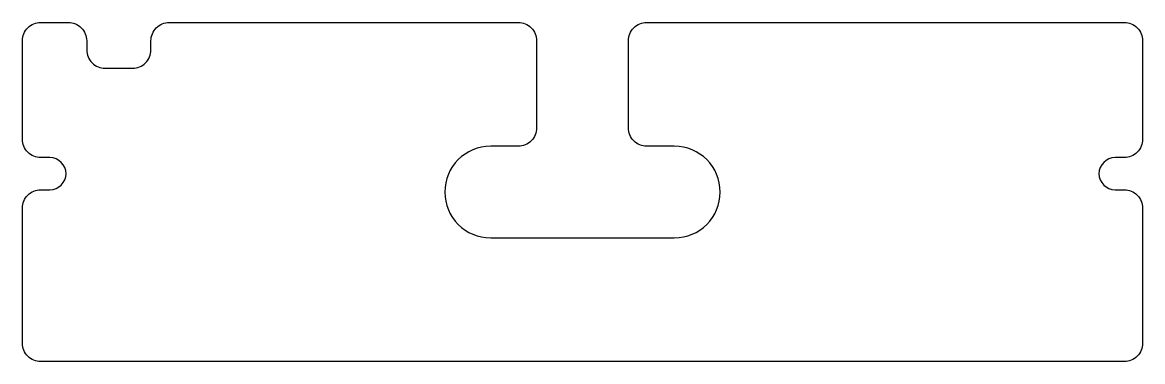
# Model space of a CAD drawing. Header units: millimetres. Extents: x -220 to -98, y 42 to 79.
import ezdxf

# ---------------------------------------------------------------- set-up
doc = ezdxf.new("R2010")
doc.units = ezdxf.units.MM
doc.layers.get('0').update_dxf_attribs({"linetype": 'CONTINUOUS'})

msp = doc.modelspace()

# ---------------------------------------------------------------- linework, layer by layer
msp.add_lwpolyline([(-97.9, 58.61), (-97.9, 43.86, -0.414214), (-99.9, 41.86), (-217.9, 41.86, -0.414214), (-219.9, 43.86), (-219.9, 58.61, -0.414214), (-217.9, 60.61), (-216.9, 60.61, 1), (-216.9, 64.11), (-217.9, 64.11, -0.414214), (-219.9, 66.11), (-219.9, 76.86, -0.414214), (-217.9, 78.86), (-214.9, 78.86, -0.414214), (-212.9, 76.86), (-212.9, 75.86, 0.414214), (-210.9, 73.86), (-207.9, 73.86, 0.414214), (-205.9, 75.86), (-205.9, 76.86, -0.414214), (-203.9, 78.86), (-165.9, 78.86, -0.414214), (-163.9, 76.86), (-163.9, 67.36, -0.414214), (-165.9, 65.36), (-168.9, 65.36, 1), (-168.9, 55.36), (-148.9, 55.36, 1), (-148.9, 65.36), (-151.9, 65.36, -0.414214), (-153.9, 67.36), (-153.9, 76.86, -0.414214), (-151.9, 78.86), (-99.9, 78.86, -0.414214), (-97.9, 76.86), (-97.9, 66.11, -0.414214), (-99.9, 64.11), (-100.9, 64.11, 1), (-100.9, 60.61), (-99.9, 60.61, -0.414214)], format="xyb", close=True)

doc.saveas('drawing.dxf')
